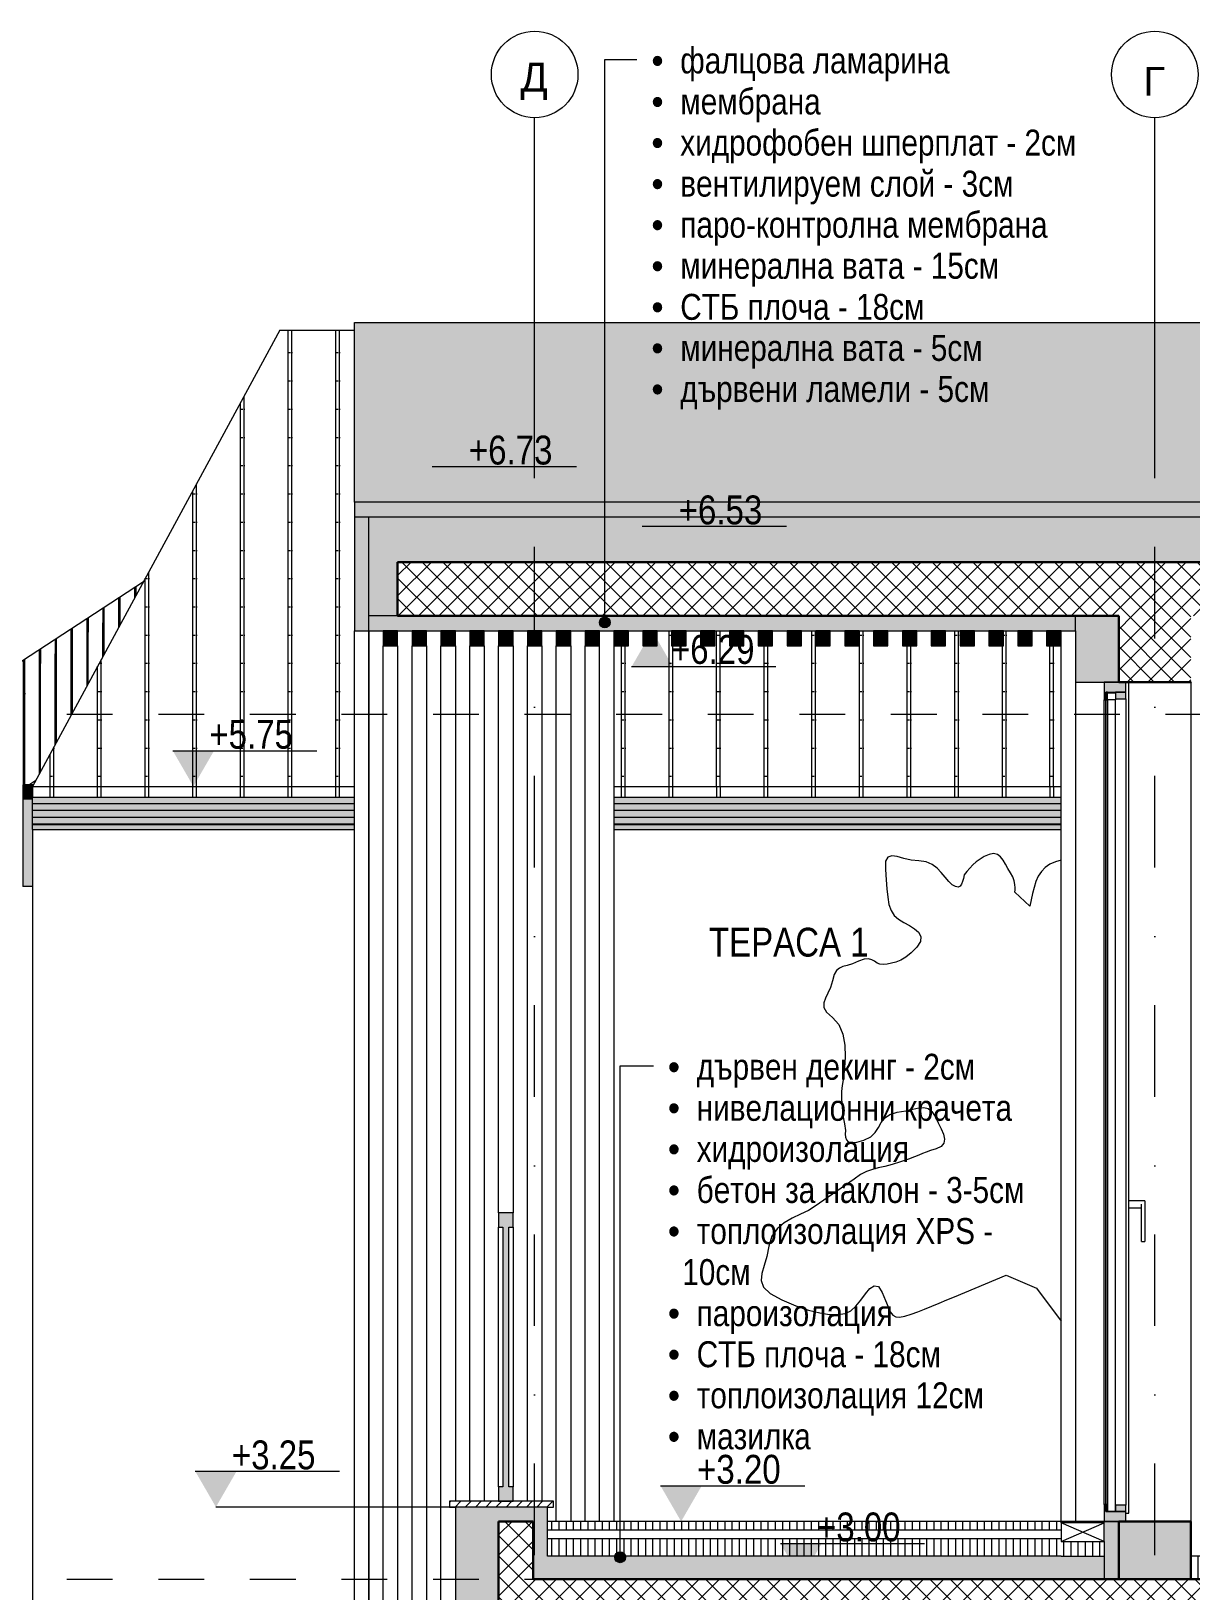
# Model space of a CAD drawing. Header units: centimetres. Extents: x -182 to 1407, y -199 to 837.
# Drawn here: x 60 to 462, y 296 to 837 of the extents above; entities that cross this region are included whole.
import ezdxf

# ---------------------------------------------------------------- set-up
doc = ezdxf.new("R2010")
doc.units = ezdxf.units.CM
doc.linetypes.add('Dash', pattern=[31.75, 15.875, -15.875])
doc.linetypes.add('Dash dot', pattern=[79.375, 31.75, -23.8125, 0, -23.8125])
for name, color, linetype, lineweight in [('A-ANNO-NOTE', 7, 'Continuous', 9), ('A-AREA-IDEN', 7, 'Continuous', 9), ('A-DETL-GENF', 7, 'Continuous', 9), ('A-DETL-MBND', 7, 'Continuous', 9), ('A-FLOR-FNSH', 7, 'Continuous', 9), ('A-FLOR-HRAL', 7, 'Continuous', 9), ('A-FLOR-LEVL', 7, 'Continuous', 9), ('A-FLOR-MCUT', 7, 'Continuous', 9), ('A-FLOR-PATT', 7, 'Continuous', 9), ('A-GLAZ', 7, 'Continuous', 5), ('A-GLAZ-CWMG', 7, 'Continuous', 9), ('A-ROOF', 7, 'Continuous', 9), ('A-ROOF-FNSH', 7, 'Continuous', 9), ('A-ROOF-OTLN', 7, 'Continuous', 9), ('A-ROOF-PATT', 7, 'Continuous', 9), ('A-WALL', 7, 'Continuous', 9), ('A-WALL-FNSH', 7, 'Continuous', 9), ('A-WALL-PATT', 7, 'Continuous', 9), ('G-ANNO-DIMS', 7, 'Continuous', 9), ('G-ANNO-TEXT', 7, 'Continuous', 9), ('L-PLNT', 7, 'Continuous', 15), ('P-PIPE', 7, 'Continuous', 9), ('S-BEAM', 7, 'Continuous', 9), ('S-GRID', 7, 'Continuous', 9), ('S-GRID-IDEN', 7, 'Continuous', 9)]:
    doc.layers.add(name, color=color, linetype=linetype, lineweight=lineweight)
doc.layers.add('A-DETL', color=7, linetype='Continuous', lineweight=9, true_color=0x008000)
doc.styles.add('Arial', font='arial.ttf', dxfattribs={"height": 10})
doc.styles.add('Arial Narrow', font='ARIALN.TTF', dxfattribs={"height": 10})
doc.styles.add('Arial Narrow_1', font='ARIALN.TTF', dxfattribs={"height": 10})
doc.styles.add('Arial Narrow_2', font='ARIALN.TTF', dxfattribs={"height": 9})
pattern_1 = [(270, (327.587, 320), (2.5, -4e-15), [])]
pattern_2 = [(45, (670.496, 332.896), (-3.535534, 3.535534), []), (135, (670.496, 332.896), (-3.535534, -3.535534), [])]

# ---------------------------------------------------------------- blocks, each defined once
blk = doc.blocks.new('Railing - Railing-1761984-A-A')
at = {"layer": 'A-FLOR-HRAL', "true_color": 0xc0c0c0}
blk.add_hatch(color=9, dxfattribs=at).paths.add_polyline_path([(225.11, 327), (226.59, 327), (226.59, 332), (225.09, 332), (225.11, 422), (226.59, 422), (226.59, 427), (221.59, 427), (221.59, 422), (223.09, 422), (223.09, 332), (221.59, 332), (221.59, 327)])
at = {"layer": 'A-FLOR-HRAL'}
for p, q in [((226.59, 427), (221.59, 427)), ((221.59, 427), (221.59, 422)), ((221.59, 422), (223.09, 422)), ((223.09, 422), (223.09, 332)), ((225.09, 332), (225.09, 422)), ((225.09, 422), (226.59, 422)), ((226.59, 422), (226.59, 427)), ((223.09, 332), (221.59, 332)), ((221.59, 332), (221.59, 327)), ((226.59, 332), (225.09, 332)), ((226.59, 327), (226.59, 332)), ((221.59, 327), (226.59, 327))]:
    blk.add_line(p, q, dxfattribs=at)
blk = doc.blocks.new('Rectangular Mullion - TEC_LAMEL-2370425-A-A')
at = {"layer": 'A-GLAZ-CWMG', "color": 253, "true_color": 0xaaaaaa}
for p, q in [((176.59, 628.84), (176.59, 270)), ((181.59, 270), (181.59, 623.65)), ((181.59, 270), (176.59, 270))]:
    blk.add_line(p, q, dxfattribs=at)
blk = doc.blocks.new('Rectangular Mullion - TEC_LAMEL-V20-A-A')
at = {"layer": 'A-GLAZ-CWMG', "color": 253, "true_color": 0xaaaaaa}
for p, q in [((186.59, 623.65), (186.59, 270)), ((191.59, 270), (191.59, 623.65)), ((191.59, 270), (186.59, 270))]:
    blk.add_line(p, q, dxfattribs=at)
blk = doc.blocks.new('Rectangular Mullion - TEC_LAMEL-V21-A-A')
at = {"layer": 'A-GLAZ-CWMG', "color": 253, "true_color": 0xaaaaaa}
for p, q in [((206.59, 623.65), (206.59, 327)), ((211.59, 327), (211.59, 623.65))]:
    blk.add_line(p, q, dxfattribs=at)
blk = doc.blocks.new('Rectangular Mullion - TEC_LAMEL-V22-A-A')
at = {"layer": 'A-GLAZ-CWMG', "color": 253, "true_color": 0xaaaaaa}
for p, q in [((216.59, 623.65), (216.59, 327)), ((221.59, 427), (221.59, 623.65)), ((221.59, 332), (221.59, 422))]:
    blk.add_line(p, q, dxfattribs=at)
blk = doc.blocks.new('Rectangular Mullion - TEC_LAMEL-V23-A-A')
at = {"layer": 'A-GLAZ-CWMG', "color": 253, "true_color": 0xaaaaaa}
for p, q in [((226.59, 623.65), (226.59, 427)), ((231.59, 327), (231.59, 623.65)), ((226.59, 422), (226.59, 332))]:
    blk.add_line(p, q, dxfattribs=at)
blk = doc.blocks.new('Rectangular Mullion - TEC_LAMEL-V24-A-A')
at = {"layer": 'A-GLAZ-CWMG', "color": 253, "true_color": 0xaaaaaa}
for p, q in [((236.59, 623.65), (236.59, 327)), ((241.59, 320), (241.59, 623.65))]:
    blk.add_line(p, q, dxfattribs=at)
blk = doc.blocks.new('Planting_RPC_Tree_Deciduous - Blue_Berry_Elder-4_5_Meters-1824323-A-A')
at = {"layer": 'L-PLNT', "color": 253, "true_color": 0xaaaaaa}
for p, q in [((355.78, 548.93), (355.71, 546.06)), ((356.57, 550.42), (355.78, 548.93)), ((357.95, 550.85), (356.57, 550.42)), ((359.83, 550.58), (357.95, 550.85)), ((362.09, 549.96), (359.83, 550.58)), ((364.62, 549.34), (362.09, 549.96)), ((367.3, 549.05), (364.62, 549.34)), ((369.79, 548.71), (367.3, 549.05)), ((371.86, 547.81), (369.79, 548.71)), ((373.59, 546.52), (371.86, 547.81)), ((375.08, 545), (373.59, 546.52)), ((384.98, 546.56), (383.98, 545.39)), ((386.05, 547.69), (384.98, 546.56)), ((387.21, 548.75), (386.05, 547.69)), ((388.5, 549.72), (387.21, 548.75)), ((389.96, 550.58), (388.5, 549.72)), ((391.62, 551.3), (389.96, 550.58)), ((393.21, 551.59), (391.62, 551.3)), ((394.51, 551.28), (393.21, 551.59)), ((395.58, 550.48), (394.51, 551.28)), ((396.51, 549.32), (395.58, 550.48)), ((397.35, 547.93), (396.51, 549.32)), ((398.19, 546.43), (397.35, 547.93)), ((399.1, 544.94), (398.19, 546.43)), ((411.07, 546.81), (409.77, 545.39)), ((412.71, 547.9), (411.07, 546.81)), ((414.68, 548.71), (412.71, 547.9)), ((416.59, 549.27), (414.68, 548.71)), ((355.71, 546.06), (355.97, 542.53)), ((355.97, 542.53), (356.2, 539.34)), ((376.4, 543.43), (375.08, 545)), ((377.65, 541.98), (376.4, 543.43)), ((378.9, 540.82), (377.65, 541.98)), ((382.1, 540.98), (381.6, 540.32)), ((382.48, 541.9), (382.1, 540.98)), ((382.77, 543), (382.48, 541.9)), ((383.01, 544.19), (382.77, 543)), ((383.98, 545.39), (383.01, 544.19)), ((399.89, 543.5), (399.1, 544.94)), ((400.38, 542.13), (399.89, 543.5)), ((400.63, 540.87), (400.38, 542.13)), ((400.71, 539.79), (400.63, 540.87)), ((407.89, 541.9), (407.23, 539.9)), ((408.72, 543.74), (407.89, 541.9)), ((409.77, 545.39), (408.72, 543.74)), ((356.2, 539.34), (356.49, 536.5)), ((356.49, 536.5), (356.94, 534.01)), ((380.04, 540.15), (378.9, 540.82)), ((380.93, 540.02), (380.04, 540.15)), ((381.6, 540.32), (380.93, 540.02)), ((400.6, 538.2), (400.63, 538.4)), ((405.83, 533.34), (400.6, 538.2)), ((400.63, 538.4), (400.69, 538.95)), ((400.69, 538.95), (400.71, 539.79)), ((406.24, 535.58), (405.83, 533.34)), ((406.69, 537.78), (406.24, 535.58)), ((407.23, 539.9), (406.69, 537.78)), ((356.94, 534.01), (357.64, 531.9)), ((357.64, 531.9), (358.69, 530.18)), ((358.69, 530.18), (360.19, 528.85)), ((360.19, 528.85), (362.08, 527.76)), ((362.08, 527.76), (364.04, 526.69)), ((364.04, 526.69), (365.84, 525.57)), ((365.84, 525.57), (367.23, 524.33)), ((367.83, 521.18), (366.55, 519.13)), ((367.23, 524.33), (367.98, 522.89)), ((367.98, 522.89), (367.83, 521.18)), ((346.35, 514.26), (344.27, 513.38)), ((348.32, 515.01), (346.35, 514.26)), ((349.83, 515.12), (348.32, 515.01)), ((351, 514.8), (349.83, 515.12)), ((351.96, 514.25), (351, 514.8)), ((352.86, 513.66), (351.96, 514.25)), ((359.36, 514), (357.78, 513.57)), ((361.05, 514.69), (359.36, 514)), ((362.82, 515.71), (361.05, 514.69)), ((364.66, 517.16), (362.82, 515.71)), ((366.55, 519.13), (364.66, 517.16)), ((337.95, 509.65), (337.38, 507.53)), ((338.73, 511.02), (337.95, 509.65)), ((339.73, 511.87), (338.73, 511.02)), ((340.97, 512.4), (339.73, 511.87)), ((342.48, 512.83), (340.97, 512.4)), ((344.27, 513.38), (342.48, 512.83)), ((353.81, 513.22), (352.86, 513.66)), ((354.96, 513.14), (353.81, 513.22)), ((356.31, 513.31), (354.96, 513.14)), ((357.78, 513.57), (356.31, 513.31)), ((335.77, 503.18), (334.9, 501.42)), ((336.69, 505.18), (335.77, 503.18)), ((337.38, 507.53), (336.69, 505.18)), ((334.9, 501.42), (334.35, 499.82)), ((334.35, 499.82), (334.4, 498.25)), ((334.4, 498.25), (335.31, 496.61)), ((335.31, 496.61), (337.38, 494.81)), ((337.38, 494.81), (339.6, 492.35)), ((339.6, 492.35), (340.96, 489.03)), ((340.96, 489.03), (341.61, 485.18)), ((341.61, 485.18), (341.73, 481.15)), ((341.51, 477.26), (341.13, 473.84)), ((341.73, 481.15), (341.51, 477.26)), ((340.74, 471.24), (340.52, 469.13)), ((341.13, 473.84), (340.74, 471.24)), ((340.52, 469.13), (340.47, 466.95)), ((340.47, 466.95), (340.58, 464.73)), ((340.58, 464.73), (340.79, 462.46)), ((340.79, 462.46), (341.1, 460.17)), ((341.1, 460.17), (341.47, 457.85)), ((354.24, 458.3), (355.43, 459.87)), ((355.43, 459.87), (357.18, 461.12)), ((357.18, 461.12), (359.82, 461.89)), ((359.82, 461.89), (362.76, 462.44)), ((362.76, 462.44), (365.23, 463)), ((365.23, 463), (367.29, 463.42)), ((367.29, 463.42), (369.02, 463.54)), ((369.02, 463.54), (370.48, 463.18)), ((370.48, 463.18), (371.76, 462.19)), ((371.76, 462.19), (372.91, 460.39)), ((372.91, 460.39), (374.03, 458.2)), ((341.47, 457.85), (341.86, 455.53)), ((341.86, 455.53), (341.8, 454.34)), ((341.8, 454.34), (341.87, 453.24)), ((350.59, 453.35), (352.16, 454.88)), ((352.16, 454.88), (353.26, 456.58)), ((353.26, 456.58), (354.24, 458.3)), ((374.03, 458.2), (375.05, 456.14)), ((375.05, 456.14), (375.81, 454.25)), ((341.87, 453.24), (342.17, 452.32)), ((342.17, 452.32), (342.84, 451.66)), ((342.84, 451.66), (343.99, 451.36)), ((343.99, 451.36), (345.74, 451.5)), ((345.74, 451.5), (348.22, 452.17)), ((348.22, 452.17), (350.59, 453.35)), ((373.29, 449.17), (371.35, 448.59)), ((375.05, 449.99), (373.29, 449.17)), ((375.96, 451.14), (375.05, 449.99)), ((375.81, 454.25), (376.16, 452.57)), ((376.16, 452.57), (375.96, 451.14)), ((357.99, 443.76), (355.46, 443.14)), ((360.94, 444.68), (357.99, 443.76)), ((363.71, 445.68), (360.94, 444.68)), ((365.75, 446.46), (363.71, 445.68)), ((367.29, 447.08), (365.75, 446.46)), ((368.59, 447.6), (367.29, 447.08)), ((369.86, 448.09), (368.59, 447.6)), ((371.35, 448.59), (369.86, 448.09)), ((344.86, 438.7), (331.39, 429.35)), ((347.12, 440.31), (344.86, 438.7)), ((349.19, 441.39), (347.12, 440.31)), ((351.19, 442.11), (349.19, 441.39)), ((353.24, 442.64), (351.19, 442.11)), ((355.46, 443.14), (353.24, 442.64)), ((329.03, 427.87), (326.27, 426.54)), ((331.39, 429.35), (329.03, 427.87)), ((320.58, 423.54), (318.13, 421.52)), ((323.37, 425.15), (320.58, 423.54)), ((326.27, 426.54), (323.37, 425.15)), ((316.29, 418.9), (315.31, 415.51)), ((318.13, 421.52), (316.29, 418.9)), ((314.57, 411.92), (313.61, 408.79)), ((315.31, 415.51), (314.57, 411.92)), ((312.83, 406.02), (312.65, 403.53)), ((313.61, 408.79), (312.83, 406.02)), ((312.65, 403.53), (313.47, 401.23)), ((313.47, 401.23), (315.72, 399.02)), ((348.79, 398.9), (350.35, 400.73)), ((350.35, 400.73), (351.84, 401.73)), ((351.84, 401.73), (353.26, 401.44)), ((353.26, 401.44), (354.58, 399.42)), ((379.65, 397.92), (397.6, 405.41)), ((397.6, 405.41), (408.08, 400.92)), ((408.08, 400.92), (415.93, 390.44)), ((315.72, 399.02), (319.79, 396.8)), ((319.79, 396.8), (324.67, 394.81)), ((345.47, 394.61), (347.16, 396.71)), ((347.16, 396.71), (348.79, 398.9)), ((354.58, 399.42), (355.71, 396.65)), ((355.71, 396.65), (356.6, 394.42)), ((371.81, 394.65), (374.39, 395.71)), ((374.39, 395.71), (377.01, 396.8)), ((377.01, 396.8), (379.65, 397.92)), ((324.67, 394.81), (329.06, 393.31)), ((329.06, 393.31), (332.95, 392.31)), ((332.95, 392.31), (336.35, 391.78)), ((336.35, 391.78), (339.28, 391.74)), ((339.28, 391.74), (341.74, 392.17)), ((341.74, 392.17), (343.74, 393.06)), ((343.74, 393.06), (345.47, 394.61)), ((356.6, 394.42), (357.4, 392.73)), ((357.4, 392.73), (358.25, 391.56)), ((358.25, 391.56), (359.28, 390.92)), ((359.28, 390.92), (360.63, 390.8)), ((360.63, 390.8), (362.44, 391.19)), ((362.44, 391.19), (364.6, 391.9)), ((364.6, 391.9), (366.9, 392.72)), ((366.9, 392.72), (369.31, 393.64)), ((369.31, 393.64), (371.81, 394.65)), ((415.93, 390.44), (416.59, 389.49))]:
    blk.add_line(p, q, dxfattribs=at)
blk = doc.blocks.new('Rectangular Mullion - TEC_LAMEL-V27-A-A')
at = {"layer": 'A-GLAZ-CWMG', "color": 253, "true_color": 0xaaaaaa}
for p, q in [((246.59, 623.65), (246.59, 320)), ((251.59, 320), (251.59, 623.65))]:
    blk.add_line(p, q, dxfattribs=at)
blk = doc.blocks.new('Rectangular Mullion - TEC_LAMEL-1938092-A-A')
at = {"layer": 'A-GLAZ-CWMG', "true_color": 0xe9e5e0}
blk.add_hatch(color=254, dxfattribs=at).paths.add_polyline_path([(186.59, 623.65), (186.59, 628.84), (181.59, 628.84), (181.59, 623.65)])
at = {"layer": 'A-GLAZ-CWMG', "color": 253, "lineweight": 15, "true_color": 0xaaaaaa}
for p, q in [((186.59, 628.84), (181.59, 628.84)), ((181.59, 628.84), (181.59, 623.65)), ((186.59, 623.65), (186.59, 628.84)), ((181.59, 623.65), (186.59, 623.65))]:
    blk.add_line(p, q, dxfattribs=at)
at = {"layer": 'A-GLAZ-CWMG', "color": 253, "true_color": 0xaaaaaa}
for p, q in [((181.59, 628.84), (181.59, 628.84)), ((186.59, 628.84), (186.59, 628.84))]:
    blk.add_line(p, q, dxfattribs=at)
blk = doc.blocks.new('Rectangular Mullion - TEC_LAMEL-1938093-A-A')
at = {"layer": 'A-GLAZ-CWMG', "true_color": 0xe9e5e0}
blk.add_hatch(color=254, dxfattribs=at).paths.add_polyline_path([(261.59, 623.65), (266.59, 623.65), (266.59, 628.84), (261.59, 628.84)])
at = {"layer": 'A-GLAZ-CWMG', "color": 253, "lineweight": 15, "true_color": 0xaaaaaa}
for p, q in [((266.59, 628.84), (261.59, 628.84)), ((261.59, 628.84), (261.59, 623.65)), ((266.59, 623.65), (266.59, 628.84)), ((261.59, 623.65), (266.59, 623.65))]:
    blk.add_line(p, q, dxfattribs=at)
at = {"layer": 'A-GLAZ-CWMG', "color": 253, "true_color": 0xaaaaaa}
for p, q in [((261.59, 628.84), (261.59, 628.84)), ((266.59, 628.84), (266.59, 628.84))]:
    blk.add_line(p, q, dxfattribs=at)
blk = doc.blocks.new('Rectangular Mullion - TEC_LAMEL-2472080-A-A')
at = {"layer": 'A-GLAZ-CWMG', "true_color": 0xefece8}
for points in [[(56.59, 570.61), (59.97, 570.61), (59.97, 574.91), (60.28, 575.48), (56.59, 575.43)], [(59.97, 540.25), (59.97, 570.61), (56.59, 570.61), (56.59, 540.25)]]:
    blk.add_hatch(color=7, dxfattribs=at).paths.add_polyline_path(points)
at = {"layer": 'A-GLAZ-CWMG', "color": 253, "true_color": 0xaaaaaa}
for p, q in [((60.28, 575.48), (56.59, 575.48)), ((56.59, 575.48), (56.59, 570.61)), ((56.59, 570.61), (59.97, 570.61)), ((56.59, 570.61), (56.59, 540.25)), ((59.97, 540.25), (56.59, 540.25))]:
    blk.add_line(p, q, dxfattribs=at)
blk = doc.blocks.new('TRIPLE - OK_F_OF - T - 15_50-2493722-A-A')
at = {"layer": 'A-GLAZ', "true_color": 0xc0c0c0}
h = blk.add_hatch(color=9, dxfattribs=at)
h.paths.add_polyline_path([(431.59, 320), (439.09, 320), (439.09, 323.4), (432.14, 323.4), (432.14, 325.9), (431.59, 325.9), (431.59, 321.94)])
h.paths.add_polyline_path([(431.59, 604.97), (432.14, 604.97), (432.14, 607.57), (439.09, 607.57), (439.09, 611.1), (431.59, 611.1), (431.59, 606.38)])
h = blk.add_hatch(color=9, dxfattribs=at)
h.paths.add_polyline_path([(432.69, 323.4), (432.69, 325.9), (432.14, 325.9), (432.14, 323.4)])
h.paths.add_polyline_path([(435.49, 323.4), (439.09, 323.4), (439.09, 325.6), (435.49, 325.6)])
h.paths.add_polyline_path([(432.14, 604.97), (432.69, 604.97), (432.69, 607.57), (432.14, 607.57), (432.14, 606.38)])
h.paths.add_polyline_path([(439.09, 605.28), (439.09, 607.57), (435.49, 607.57), (435.49, 605.28), (435.58, 605.28)])
at = {"layer": 'A-GLAZ'}
for p, q in [((439.09, 611.1), (431.59, 611.1)), ((431.59, 611.1), (431.59, 604.97)), ((432.14, 607.57), (432.14, 604.97)), ((432.69, 607.57), (432.14, 607.57)), ((432.14, 604.97), (432.14, 607.57)), ((432.14, 607.57), (439.09, 607.57)), ((432.69, 604.97), (432.69, 607.57)), ((432.69, 607.3), (435.49, 607.3)), ((435.49, 607.57), (435.49, 605.28)), ((439.09, 607.57), (435.49, 607.57)), ((439.09, 607.57), (439.09, 611.1)), ((440.09, 611), (439.09, 611)), ((439.09, 605.28), (439.09, 607.57)), ((440.09, 611.1), (440.09, 611)), ((440.09, 322.9), (440.09, 611)), ((431.59, 604.97), (432.14, 604.97)), ((431.59, 325.9), (431.59, 604.97)), ((432.14, 604.97), (432.69, 604.97)), ((432.14, 325.9), (432.14, 604.97)), ((432.14, 604.97), (432.14, 325.9)), ((432.69, 604.97), (432.69, 323.4)), ((435.49, 604.97), (432.69, 604.97)), ((435.49, 605.28), (435.49, 604.97)), ((435.49, 605.28), (439.09, 605.28)), ((435.49, 323.4), (435.49, 604.97)), ((439.09, 605.28), (439.09, 325.6)), ((444.44, 431.2), (440.09, 431.2)), ((440.09, 428.8), (444.44, 428.8)), ((445.69, 431.2), (444.44, 431.2)), ((444.44, 417.83), (444.44, 430)), ((445.69, 431.2), (445.69, 430)), ((445.69, 430), (445.69, 417.83)), ((444.44, 417.04), (445.69, 417.04)), ((432.14, 325.9), (431.59, 325.9)), ((431.59, 325.9), (431.59, 320)), ((432.14, 325.9), (432.14, 323.4)), ((432.69, 325.9), (432.14, 325.9)), ((432.14, 323.4), (432.14, 325.9)), ((432.69, 323.4), (432.69, 325.9)), ((435.49, 325.6), (435.49, 323.4)), ((439.09, 325.6), (435.49, 325.6)), ((439.09, 323.4), (439.09, 325.6)), ((431.59, 320), (439.09, 320)), ((432.14, 323.4), (432.69, 323.4)), ((439.09, 323.4), (432.14, 323.4)), ((432.69, 323.4), (435.49, 323.4)), ((435.49, 323.4), (439.09, 323.4)), ((439.09, 320), (439.09, 323.4)), ((439.09, 322.9), (440.09, 322.9))]:
    blk.add_line(p, q, dxfattribs=at)
at = {"layer": 'A-GLAZ', "flags": 128}
for points in [[(444.44, 417.04), (444.44, 417.06), (444.44, 417.1), (444.44, 417.18), (444.44, 417.27), (444.44, 417.39), (444.44, 417.53), (444.44, 417.68), (444.44, 417.83)], [(445.69, 417.83), (445.69, 417.68), (445.69, 417.53), (445.69, 417.39), (445.69, 417.27), (445.69, 417.18), (445.69, 417.1), (445.69, 417.06), (445.69, 417.04)]]:
    blk.add_lwpolyline(points, dxfattribs=at)
blk = doc.blocks.new('Rectangular Mullion - TEC_LAMEL-2370929-A-A')
at = {"layer": 'A-GLAZ-CWMG', "color": 253, "true_color": 0xaaaaaa}
for p, q in [((256.59, 320), (256.59, 623.65)), ((261.59, 623.65), (261.59, 320))]:
    blk.add_line(p, q, dxfattribs=at)
blk = doc.blocks.new('Rectangular Mullion - TEC_LAMEL-2378710-A-A')
at = {"layer": 'A-GLAZ-CWMG', "color": 253, "true_color": 0xaaaaaa}
for p, q in [((416.59, 320), (416.59, 623.65)), ((421.59, 611.1), (421.59, 320))]:
    blk.add_line(p, q, dxfattribs=at)
blk = doc.blocks.new('Entwässerungsrinne Fahrweg - 330-V34-A-A')
at = {"layer": 'P-PIPE'}
h = blk.add_hatch(dxfattribs=at)
h.set_pattern_fill('FP2_32', color=256, style=0, pattern_type=2)
h.set_pattern_definition([(90, (670.496, 332.896), (-2.5, 2e-16), [])])
h.paths.add_polyline_path([(416.59, 319.5), (431.59, 319.5), (431.59, 320), (416.59, 320)])
for p, q in [((416.59, 320), (431.59, 320)), ((416.59, 319.5), (416.59, 320)), ((431.59, 320), (416.59, 320)), ((416.59, 320), (416.59, 313)), ((431.59, 319.5), (416.59, 319.5)), ((431.59, 319.5), (431.59, 320)), ((431.59, 313), (431.59, 320)), ((416.59, 313), (431.59, 313))]:
    blk.add_line(p, q, dxfattribs=at)
blk = doc.blocks.new('Grid - TEC_GRID_CIRCLE-145857-A-A')
at = {"layer": 'S-GRID-IDEN'}
blk.add_circle((234.09, 821.81), 15, dxfattribs=at)
blk = doc.blocks.new('Spot Elevations - ELEVATION_PROJECT-150941-A-A')
at = {"layer": 'A-ANNO-NOTE'}
blk.add_hatch(color=256, dxfattribs=at).paths.add_polyline_path([(198.6, 685.85), (212.91, 685.85), (205.75, 673.46)])
blk.add_line((198.6, 685.85), (248.6, 685.85), dxfattribs=at)
blk = doc.blocks.new('Spot Elevations - ELEVATION_PROJECT-V36-A-A')
at = {"layer": 'A-ANNO-NOTE'}
blk.add_hatch(color=256, dxfattribs=at).paths.add_polyline_path([(267.71, 616.44), (282.02, 616.44), (274.87, 628.84)])
blk.add_line((267.71, 616.44), (317.71, 616.44), dxfattribs=at)

msp = doc.modelspace()

# ---------------------------------------------------------------- hatches: boundary and pattern name
at = {"layer": 'A-DETL-GENF', "true_color": 0xffff80}
msp.add_hatch(color=51, dxfattribs=at).paths.add_polyline_path([(233.59, 320), (238.59, 320), (238.59, 325), (206.59, 325), (206.59, 320), (231.3, 320)])
at = {"layer": 'A-FLOR-PATT', "true_color": 0x787878}
h = msp.add_hatch(dxfattribs=at)
h.set_pattern_fill('FP2_21', color=8, angle=-90, style=0, pattern_type=2)
h.set_pattern_definition(pattern_1)
h.paths.add_polyline_path([(367.48, 317), (416.59, 317), (416.59, 320), (238.59, 320), (238.59, 317), (317.96, 317)])
at = {"layer": 'A-FLOR-PATT', "true_color": 0xc0c0c0}
h = msp.add_hatch(dxfattribs=at)
h.set_pattern_fill('FP2_21', color=9, angle=-90, style=0, pattern_type=2)
h.set_pattern_definition(pattern_1)
h.paths.add_polyline_path([(238.59, 308), (431.59, 308), (431.59, 313), (416.59, 313), (416.59, 314), (238.59, 314)])
at = {"layer": 'A-FLOR-PATT', "true_color": 0xffff80}
msp.add_hatch(color=51, dxfattribs=at).paths.add_polyline_path([(392.24, 300), (431.59, 300), (431.59, 308), (238.59, 308), (238.59, 300), (379.86, 300)])
at = {"layer": 'A-FLOR-PATT', "true_color": 0x787878}
h = msp.add_hatch(dxfattribs=at)
h.set_pattern_fill('FP2_18', color=8, angle=-90, style=0, pattern_type=2)
h.set_pattern_definition([(270, (729.087, 308), (2.5, 2e-16), [])])
h.paths.add_polyline_path([(461.59, 300), (759.09, 300), (759.09, 308), (461.59, 308), (461.59, 306.97)])
h.paths.add_polyline_path([(1159.83, 300), (1181.59, 300), (1181.59, 308), (913.59, 308), (913.59, 300), (1147.45, 300)])
h.paths.add_polyline_path([(901.59, 300), (901.59, 308), (764.09, 308), (764.09, 300), (813.18, 300)])
at = {"layer": 'A-FLOR-PATT'}
h = msp.add_hatch(dxfattribs=at)
h.set_pattern_fill('FP2_26', color=256, style=0, pattern_type=2)
h.set_pattern_definition(pattern_2)
h.paths.add_polyline_path([(221.59, 282), (1206.59, 282), (1206.59, 300), (221.59, 300), (221.59, 299.48)])
at = {"layer": 'A-ROOF-PATT', "true_color": 0x8b8b8b}
h = msp.add_hatch(dxfattribs=at)
h.set_pattern_fill('FP2_16', color=252, style=0, pattern_type=2)
h.set_pattern_definition([(0, (16.51, 538.308), (16.51, 8.207), [0.8382, -15.672]), (90, (0, 538.308), (-16.51, 8.207), [8.207, 0]), (90, (1.27, 538.308), (-16.51, 8.207), [8.207, 0])])
h.paths.add_polyline_path([(590.33, 673.46), (1256.59, 673.46), (1256.59, 735.77), (171.59, 735.77), (171.59, 673.46), (565.57, 673.46)])
h = msp.add_hatch(dxfattribs=at)
h.set_pattern_fill('FP2_27', color=252, style=0, pattern_type=2)
h.set_pattern_definition([(0, (16.51, 304.139), (16.51, 9.795), [0.8382, -15.672]), (90, (0, 304.139), (-16.51, 9.795), [9.795, 0]), (90, (1.27, 304.139), (-16.51, 9.795), [9.795, 0])])
h.paths.add_polyline_path([(59.97, 574.91), (171.59, 574.91), (171.59, 733.08), (145.76, 733.08), (60.8, 576.44)])
h.paths.add_polyline_path([(398.43, 574.91), (416.59, 574.91), (416.59, 623.65), (411.59, 623.65), (411.59, 628.84), (406.59, 628.84), (406.59, 623.65), (401.59, 623.65), (401.59, 628.84), (396.59, 628.84), (396.59, 623.65), (391.59, 623.65), (391.59, 628.84), (386.59, 628.84), (386.59, 623.65), (381.59, 623.65), (381.59, 628.84), (376.59, 628.84), (376.59, 623.65), (371.59, 623.65), (371.59, 628.84), (366.59, 628.84), (366.59, 623.65), (361.59, 623.65), (361.59, 628.84), (356.59, 628.84), (356.59, 623.65), (351.59, 623.65), (351.59, 628.84), (346.59, 628.84), (346.59, 623.65), (341.59, 623.65), (341.59, 628.84), (336.59, 628.84), (336.59, 623.65), (331.59, 623.65), (331.59, 628.84), (326.59, 628.84), (326.59, 623.65), (321.59, 623.65), (321.59, 628.84), (316.59, 628.84), (316.59, 623.65), (311.59, 623.65), (311.59, 628.84), (306.59, 628.84), (306.59, 623.65), (301.59, 623.65), (301.59, 628.84), (296.59, 628.84), (296.59, 623.65), (291.59, 623.65), (291.59, 628.84), (286.59, 628.84), (286.59, 623.65), (281.59, 623.65), (281.59, 628.84), (276.59, 628.84), (276.59, 623.65), (271.59, 623.65), (271.59, 628.84), (266.59, 628.84), (266.59, 623.65), (261.59, 623.65), (261.59, 574.91), (392.24, 574.91)])
at = {"layer": 'A-ROOF-PATT', "true_color": 0xc0c0c0}
msp.add_hatch(color=9, dxfattribs=at).paths.add_polyline_path([(1256.59, 668.27), (1256.59, 673.46), (171.59, 673.46), (171.59, 668.27), (1209.35, 668.27)])
at = {"layer": 'A-ROOF-PATT', "true_color": 0xffff80}
for points in [[(186.59, 652.7), (1251.59, 652.7), (1251.59, 668.27), (176.59, 668.27), (176.59, 652.7)], [(176.59, 634.03), (186.59, 634.03), (186.59, 652.7), (176.59, 652.7), (176.59, 643.81)], [(176.59, 628.84), (421.59, 628.84), (421.59, 634.03), (176.59, 634.03), (176.59, 628.84)]]:
    msp.add_hatch(color=51, dxfattribs=at).paths.add_polyline_path(points)
at = {"layer": 'A-ROOF-PATT'}
h = msp.add_hatch(dxfattribs=at)
h.set_pattern_fill('FP2_26', color=256, style=0, pattern_type=2)
h.set_pattern_definition(pattern_2)
h.paths.add_polyline_path([(615.09, 634.03), (1241.59, 634.03), (1241.59, 652.7), (186.59, 652.7), (186.59, 634.03), (590.33, 634.03)])
at = {"layer": 'A-ROOF-PATT', "true_color": 0x8b8b8b}
h = msp.add_hatch(dxfattribs=at)
h.set_pattern_fill('FP2_15', color=252, style=0, pattern_type=2)
h.set_pattern_definition([(0, (563.81, 600), (5.51, 30.709), [0.27975, -5.231]), (90, (558.299, 600), (-5.51, 30.709), [30.709, 0]), (90, (558.723, 600), (-5.51, 30.709), [30.709, 0])])
h.paths.add_polyline_path([(-10.48, 569.75), (94.19, 638), (98.49, 645.94), (-10.48, 574.88)])
h = msp.add_hatch(dxfattribs=at)
h.set_pattern_fill('FP2_28', color=252, style=0, pattern_type=2)
h.set_pattern_definition([(0, (16.51, 600), (16.51, 30.709), [0.8382, -15.672]), (90, (0, 600), (-16.51, 30.709), [30.709, 0]), (90, (1.27, 600), (-16.51, 30.709), [30.709, 0])])
h.paths.add_polyline_path([(59.97, 571.1), (171.59, 571.1), (171.59, 574.91), (59.97, 574.91), (59.97, 572.7)])
h.paths.add_polyline_path([(416.59, 571.1), (416.59, 574.91), (261.59, 574.91), (261.59, 571.1), (410.81, 571.1)])
at = {"layer": 'A-ROOF-PATT', "lineweight": 5, "true_color": 0xc0c0c0}
h = msp.add_hatch(color=9, dxfattribs=at)
h.paths.add_polyline_path([(59.97, 570.84), (171.59, 570.85), (171.59, 571.1), (59.97, 571.06), (59.97, 570.91)])
h.paths.add_polyline_path([(416.59, 570.84), (416.59, 571.1), (261.59, 571.05), (261.59, 570.84), (410.81, 570.84)])
h = msp.add_hatch(color=9, dxfattribs=at)
h.paths.add_polyline_path([(416.59, 569.15), (416.59, 570.84), (261.59, 570.84), (261.59, 569.15), (410.81, 569.15)])
h.paths.add_polyline_path([(59.97, 569.15), (171.59, 569.15), (171.59, 570.84), (59.97, 570.84)])
h = msp.add_hatch(color=9, dxfattribs=at)
h.paths.add_polyline_path([(59.97, 568.95), (171.59, 569.01), (171.59, 569.15), (59.97, 569.1), (59.97, 568.96)])
h.paths.add_polyline_path([(280.82, 568.95), (416.59, 568.99), (416.59, 569.15), (261.59, 569.1), (261.59, 568.95), (274.63, 568.95)])
h = msp.add_hatch(color=9, dxfattribs=at)
h.paths.add_polyline_path([(59.97, 566.61), (171.59, 566.61), (171.59, 568.95), (59.97, 568.95), (59.97, 567.27)])
h.paths.add_polyline_path([(261.59, 566.61), (416.59, 566.61), (416.59, 568.95), (261.59, 568.95), (261.59, 566.86)])
h = msp.add_hatch(color=9, dxfattribs=at)
h.paths.add_polyline_path([(59.97, 564.28), (171.59, 564.28), (171.59, 566.61), (59.97, 566.61), (59.97, 565.21)])
h.paths.add_polyline_path([(416.59, 564.28), (416.59, 566.61), (261.59, 566.61), (261.59, 564.28), (410.81, 564.28)])
h = msp.add_hatch(color=9, dxfattribs=at)
h.paths.add_polyline_path([(261.59, 561.93), (416.59, 561.93), (416.59, 564.28), (261.59, 564.28), (261.59, 562.06)])
h.paths.add_polyline_path([(59.97, 561.93), (171.59, 561.93), (171.59, 564.28), (59.97, 564.28), (59.97, 562.14)])
h = msp.add_hatch(color=9, dxfattribs=at)
h.paths.add_polyline_path([(59.97, 561.67), (171.59, 561.67), (171.59, 561.93), (59.97, 561.91), (59.97, 561.75)])
h.paths.add_polyline_path([(261.59, 561.67), (416.59, 561.7), (416.59, 561.93), (261.59, 561.89), (261.59, 561.72)])
h = msp.add_hatch(color=9, dxfattribs=at)
h.paths.add_polyline_path([(268.44, 560.11), (416.59, 560.11), (416.59, 561.67), (261.59, 561.67), (261.59, 560.11), (262.25, 560.11)])
h.paths.add_polyline_path([(70.35, 560.11), (171.59, 560.11), (171.59, 561.67), (59.97, 561.67), (59.97, 560.11)])
h = msp.add_hatch(color=9, dxfattribs=at)
h.paths.add_polyline_path([(342.72, 559.91), (416.59, 559.94), (416.59, 560.11), (261.59, 560.06), (261.59, 559.91), (330.34, 559.91)])
h.paths.add_polyline_path([(171.59, 559.91), (171.59, 560.11), (59.97, 560.06), (59.97, 559.91), (169.4, 559.91)])
at = {"layer": 'A-WALL-PATT', "true_color": 0xc0c0c0}
msp.add_hatch(color=9, dxfattribs=at).paths.add_polyline_path([(176.59, 628.84), (176.59, 668.27), (171.59, 668.27), (171.59, 628.84)])
at = {"layer": 'A-WALL-PATT', "true_color": 0x8b8b8b}
h = msp.add_hatch(dxfattribs=at)
h.set_pattern_fill('FP2_24', color=252, style=0, pattern_type=2)
h.set_pattern_definition([(0, (-3.79, 300), (5.51, 30.709), [0.27975, -5.231]), (90, (-9.3, 300), (-5.51, 30.709), [30.709, 0]), (90, (-8.876, 300), (-5.51, 30.709), [30.709, 0])])
h.paths.add_polyline_path([(12.9, 300), (12.9, 545.61), (16.59, 548.01), (16.59, 549.4), (18.71, 549.4), (26.59, 554.53), (26.59, 555.92), (28.71, 555.92), (36.59, 561.06), (36.59, 562.44), (38.71, 562.44), (46.59, 567.58), (46.59, 568.96), (48.71, 568.96), (56.59, 574.1), (56.59, 575.48), (58.71, 575.48), (61.14, 577.07), (94.19, 638), (-8.71, 570.9), (-8.71, 300)])
at = {"layer": 'A-WALL-PATT', "lineweight": 5, "true_color": 0xffff80}
h = msp.add_hatch(color=51, dxfattribs=at)
h.paths.add_polyline_path([(431.59, 300), (436.59, 300), (436.59, 320), (431.59, 320), (431.59, 306.97)])
h.paths.add_polyline_path([(421.59, 611.1), (436.59, 611.1), (436.59, 634.03), (421.59, 634.03), (421.59, 613.87)])
at = {"layer": 'A-WALL-PATT', "true_color": 0x808080}
h = msp.add_hatch(color=8, dxfattribs=at)
h.paths.add_polyline_path([(454.15, 300), (461.59, 300), (461.59, 320), (436.59, 320), (436.59, 300), (441.77, 300)])
h.paths.add_polyline_path([(461.59, 611.1), (461.59, 611.2), (436.59, 611.2), (436.59, 611.1), (441.77, 611.1)])
at = {"layer": 'A-WALL-PATT', "true_color": 0x787878}
h = msp.add_hatch(dxfattribs=at)
h.set_pattern_fill('FP2_30', color=8, style=0, pattern_type=2)
h.set_pattern_definition([(45, (670.496, 332.896), (-1.767767, 1.767767), [])])
h.paths.add_polyline_path([(204.59, 325), (240.59, 325), (240.59, 327), (204.59, 327)])
at = {"layer": 'A-WALL-PATT', "lineweight": 5, "true_color": 0xffff80}
msp.add_hatch(color=51, dxfattribs=at).paths.add_polyline_path([(212.73, 270), (221.59, 270), (221.59, 320), (206.59, 320), (206.59, 270)])
at = {"layer": 'A-WALL-PATT', "true_color": 0xffff80}
msp.add_hatch(color=51, dxfattribs=at).paths.add_polyline_path([(238.59, 300), (238.59, 320), (233.59, 320), (233.59, 300)])
at = {"layer": 'G-ANNO-TEXT'}
h = msp.add_hatch(color=256, dxfattribs=at)
edge = h.paths.add_edge_path()
edge.add_arc((258.41, 631.76), 1.88, 0, 360)
h = msp.add_hatch(color=256, dxfattribs=at)
edge = h.paths.add_edge_path()
edge.add_arc((263.73, 307.58), 1.88, 0, 360)
at = {"layer": 'S-BEAM'}
h = msp.add_hatch(dxfattribs=at)
h.set_pattern_fill('FP2_26', color=256, style=0, pattern_type=2)
h.set_pattern_definition(pattern_2)
h.paths.add_polyline_path([(441.77, 611.2), (461.59, 611.2), (461.59, 634.03), (436.59, 634.03), (436.59, 611.2)])
h = msp.add_hatch(dxfattribs=at)
h.set_pattern_fill('FP2_26', color=256, style=0, pattern_type=2)
h.set_pattern_definition(pattern_2)
h.paths.add_polyline_path([(233.59, 300), (233.59, 320), (221.59, 320), (221.59, 300), (231.3, 300)])

# ---------------------------------------------------------------- linework, layer by layer
at = {"layer": 'A-DETL', "color": 7, "lineweight": 30}
for p, q in [((436.59, 634.03), (436.59, 611.2)), ((221.59, 320), (221.59, 300)), ((221.59, 320), (233.59, 320)), ((233.59, 300), (233.59, 320)), ((436.59, 300), (436.59, 308))]:
    msp.add_line(p, q, dxfattribs=at)
at = {"layer": 'A-DETL', "color": 7, "lineweight": 5}
for p, q in [((431.59, 313), (416.59, 319.5)), ((416.59, 313), (431.59, 319.5))]:
    msp.add_line(p, q, dxfattribs=at)
at = {"layer": 'A-DETL-MBND'}
for p, q in [((204.59, 325), (206.54, 325)), ((206.59, 325), (206.59, 320)), ((238.59, 325), (206.59, 325)), ((238.59, 325), (240.59, 325)), ((238.59, 320), (238.59, 325))]:
    msp.add_line(p, q, dxfattribs=at)
at = {"layer": 'A-FLOR-FNSH'}
for p, q in [((416.59, 320), (238.59, 320)), ((416.59, 308), (431.59, 308)), ((579.45, 308), (461.59, 308))]:
    msp.add_line(p, q, dxfattribs=at)
at = {"layer": 'A-FLOR-FNSH', "lineweight": 30}
for p, q in [((461.59, 308), (461.59, 300)), ((1206.59, 300), (233.59, 300))]:
    msp.add_line(p, q, dxfattribs=at)
at = {"layer": 'A-FLOR-LEVL', "linetype": 'Dash'}
for p, q in [((-182.13, 600), (1318.44, 600)), ((-182.13, 300), (1318.44, 300))]:
    msp.add_line(p, q, dxfattribs=at)
at = {"layer": 'A-FLOR-MCUT'}
for p, q in [((416.59, 317), (238.59, 317)), ((416.59, 314), (238.59, 314)), ((416.59, 308), (238.59, 308))]:
    msp.add_line(p, q, dxfattribs=at)
at = {"layer": 'A-ROOF'}
for p, q in [((171.59, 735.77), (1256.59, 735.77)), ((171.59, 673.46), (171.59, 735.77)), ((145.76, 733.08), (59.97, 574.91)), ((145.76, 733.08), (171.59, 733.08)), ((1251.59, 668.27), (176.59, 668.27)), ((-10.48, 574.88), (98.49, 645.94)), ((186.59, 634.03), (176.59, 634.03)), ((421.59, 628.84), (421.59, 634.03)), ((176.59, 628.84), (421.59, 628.84)), ((59.97, 574.91), (171.59, 574.91)), ((59.97, 574.91), (59.97, 571.1)), ((261.59, 574.91), (416.59, 574.91)), ((59.97, 559.91), (59.97, 553.81))]:
    msp.add_line(p, q, dxfattribs=at)
at = {"layer": 'A-ROOF', "lineweight": 30}
for p, q in [((1241.59, 652.7), (186.59, 652.7)), ((186.59, 652.7), (186.59, 634.03)), ((186.59, 634.03), (436.59, 634.03))]:
    msp.add_line(p, q, dxfattribs=at)
at = {"layer": 'A-ROOF-FNSH'}
for p, q in [((171.59, 673.46), (171.59, 668.27)), ((1256.59, 673.46), (171.59, 673.46))]:
    msp.add_line(p, q, dxfattribs=at)
at = {"layer": 'A-ROOF-OTLN'}
for p, q in [((171.59, 571.1), (59.97, 571.1)), ((59.97, 559.91), (59.97, 571.1)), ((59.97, 568.95), (171.59, 568.95)), ((416.59, 571.1), (261.59, 571.1)), ((261.59, 568.95), (416.59, 568.95)), ((59.97, 566.61), (171.59, 566.61)), ((59.97, 564.28), (171.59, 564.28)), ((261.59, 566.61), (416.59, 566.61)), ((261.59, 564.28), (416.59, 564.28)), ((59.97, 561.93), (171.59, 561.93)), ((59.97, 561.67), (171.59, 561.67)), ((59.97, 559.91), (171.59, 559.91)), ((261.59, 561.93), (416.59, 561.93)), ((261.59, 561.67), (416.59, 561.67)), ((261.59, 559.91), (416.59, 559.91))]:
    msp.add_line(p, q, dxfattribs=at)
at = {"layer": 'A-WALL'}
for p, q in [((436.59, 611.2), (436.59, 634.03)), ((171.59, 5), (171.59, 628.84)), ((176.59, 5), (176.59, 628.84)), ((421.59, 628.84), (421.59, 611.1)), ((461.59, 611.2), (436.59, 611.2)), ((421.59, 611.1), (436.59, 611.1)), ((461.59, 611.1), (461.59, 320)), ((58.71, 575.48), (61.14, 577.07)), ((59.97, 553.81), (59.97, 270)), ((240.59, 327), (204.59, 327)), ((204.59, 327), (204.59, 325)), ((240.59, 325), (240.59, 327)), ((206.59, 320), (206.59, 270)), ((221.59, 300), (221.59, 320)), ((233.59, 320), (233.59, 300)), ((238.59, 308), (238.59, 320)), ((436.59, 320), (431.59, 320)), ((431.59, 313), (431.59, 300))]:
    msp.add_line(p, q, dxfattribs=at)
at = {"layer": 'A-WALL', "lineweight": 30}
for p, q in [((436.59, 611.1), (436.59, 611.2)), ((461.59, 611.1), (461.59, 611.2)), ((436.59, 611.1), (461.59, 611.1)), ((461.59, 320), (436.59, 320)), ((436.59, 308), (436.59, 320)), ((461.59, 308), (461.59, 320)), ((221.59, 282), (221.59, 300))]:
    msp.add_line(p, q, dxfattribs=at)
at = {"layer": 'A-WALL-FNSH'}
for p, q in [((171.59, 668.27), (171.59, 628.84)), ((176.59, 668.27), (171.59, 668.27)), ((176.59, 628.84), (176.59, 668.27)), ((171.59, 628.84), (176.59, 628.84))]:
    msp.add_line(p, q, dxfattribs=at)
at = {"layer": 'G-ANNO-DIMS'}
for p, q in [((155.6, 325), (123.58, 325)), ((209.23, 325), (155.6, 325))]:
    msp.add_line(p, q, dxfattribs=at)
at = {"layer": 'G-ANNO-TEXT'}
for p, q in [((258.41, 827.01), (269.57, 827.01)), ((258.41, 631.76), (258.41, 827.01)), ((263.73, 478.02), (275.27, 478.02)), ((263.73, 307.58), (263.73, 478.02))]:
    msp.add_line(p, q, dxfattribs=at)
for centre in [(258.41, 631.76), (263.73, 307.58)]:
    msp.add_circle(centre, 1.88, dxfattribs=at)
at = {"layer": 'S-BEAM'}
msp.add_line((436.59, 611.2), (461.59, 611.2), dxfattribs=at)
at = {"layer": 'S-GRID', "color": 1, "lineweight": 18, "true_color": 0xff0000}
for p, q in [((234.09, 681.81), (234.09, 806.81)), ((449.09, 681.81), (449.09, 806.81))]:
    msp.add_line(p, q, dxfattribs=at)
at = {"layer": 'S-GRID', "color": 1, "linetype": 'Dash dot', "lineweight": 18, "true_color": 0xff0000}
for p, q in [((234.09, -89.03), (234.09, 681.81)), ((449.09, -89.03), (449.09, 681.81))]:
    msp.add_line(p, q, dxfattribs=at)

# ---------------------------------------------------------------- block references
at = {"layer": 'A-ANNO-NOTE'}
for name in ['Spot Elevations - ELEVATION_PROJECT-150941-A-A', 'Spot Elevations - ELEVATION_PROJECT-V36-A-A']:
    msp.add_blockref(name, (0, 0), dxfattribs=at)
at = {"layer": 'A-FLOR-HRAL'}
msp.add_blockref('Railing - Railing-1761984-A-A', (0, 0), dxfattribs=at)
at = {"layer": 'A-GLAZ'}
msp.add_blockref('TRIPLE - OK_F_OF - T - 15_50-2493722-A-A', (0, 0), dxfattribs=at)
at = {"layer": 'A-GLAZ-CWMG', "color": 253, "true_color": 0xaaaaaa}
for name, p in [('Rectangular Mullion - TEC_LAMEL-2370425-A-A', (0, 0)), ('Rectangular Mullion - TEC_LAMEL-1938092-A-A', (0, 0)), ('Rectangular Mullion - TEC_LAMEL-1938092-A-A', (10, 0)), ('Rectangular Mullion - TEC_LAMEL-1938092-A-A', (20, 0)), ('Rectangular Mullion - TEC_LAMEL-1938092-A-A', (30, 0)), ('Rectangular Mullion - TEC_LAMEL-1938092-A-A', (40, 0)), ('Rectangular Mullion - TEC_LAMEL-1938092-A-A', (50, 0)), ('Rectangular Mullion - TEC_LAMEL-1938092-A-A', (60, 0)), ('Rectangular Mullion - TEC_LAMEL-1938092-A-A', (70, 0)), ('Rectangular Mullion - TEC_LAMEL-1938093-A-A', (0, 0)), ('Rectangular Mullion - TEC_LAMEL-1938093-A-A', (10, 0)), ('Rectangular Mullion - TEC_LAMEL-1938093-A-A', (20, 0)), ('Rectangular Mullion - TEC_LAMEL-1938093-A-A', (30, 0)), ('Rectangular Mullion - TEC_LAMEL-1938093-A-A', (40, 0)), ('Rectangular Mullion - TEC_LAMEL-1938093-A-A', (50, 0)), ('Rectangular Mullion - TEC_LAMEL-1938093-A-A', (60, 0)), ('Rectangular Mullion - TEC_LAMEL-1938093-A-A', (70, 0)), ('Rectangular Mullion - TEC_LAMEL-1938093-A-A', (80, 0)), ('Rectangular Mullion - TEC_LAMEL-1938093-A-A', (90, 0)), ('Rectangular Mullion - TEC_LAMEL-1938093-A-A', (100, 0)), ('Rectangular Mullion - TEC_LAMEL-1938093-A-A', (110, 0)), ('Rectangular Mullion - TEC_LAMEL-1938093-A-A', (120, 0)), ('Rectangular Mullion - TEC_LAMEL-1938093-A-A', (130, 0)), ('Rectangular Mullion - TEC_LAMEL-1938093-A-A', (140, 0)), ('Rectangular Mullion - TEC_LAMEL-1938093-A-A', (150, 0)), ('Rectangular Mullion - TEC_LAMEL-V20-A-A', (0, 0)), ('Rectangular Mullion - TEC_LAMEL-V20-A-A', (10, 0)), ('Rectangular Mullion - TEC_LAMEL-V21-A-A', (0, 0)), ('Rectangular Mullion - TEC_LAMEL-V22-A-A', (0, 0)), ('Rectangular Mullion - TEC_LAMEL-V23-A-A', (0, 0)), ('Rectangular Mullion - TEC_LAMEL-V24-A-A', (0, 0)), ('Rectangular Mullion - TEC_LAMEL-V27-A-A', (0, 0)), ('Rectangular Mullion - TEC_LAMEL-2370929-A-A', (0, 0)), ('Rectangular Mullion - TEC_LAMEL-2378710-A-A', (0, 0)), ('Rectangular Mullion - TEC_LAMEL-2472080-A-A', (0, 0))]:
    msp.add_blockref(name, p, dxfattribs=at)
at = {"layer": 'G-ANNO-DIMS'}
for p in [(72.75, -20.75), (-89.98, -98.55), (-82.18, -348.46), (79.12, -353.46), (120.71, -373.46)]:
    msp.add_blockref('Spot Elevations - ELEVATION_PROJECT-150941-A-A', p, dxfattribs=at)
at = {"layer": 'L-PLNT', "color": 253, "true_color": 0xaaaaaa}
msp.add_blockref('Planting_RPC_Tree_Deciduous - Blue_Berry_Elder-4_5_Meters-1824323-A-A', (0, 0), dxfattribs=at)
at = {"layer": 'P-PIPE'}
msp.add_blockref('Entwässerungsrinne Fahrweg - 330-V34-A-A', (0, 0), dxfattribs=at)
at = {"layer": 'S-GRID-IDEN'}
for p in [(0, 0), (215, 0)]:
    msp.add_blockref('Grid - TEC_GRID_CIRCLE-145857-A-A', p, dxfattribs=at)

# ---------------------------------------------------------------- texts
at = {"layer": 'A-AREA-IDEN', "insert": (322.2, 515.75), "char_height": 10, "width": 57.55, "attachment_point": 8, "line_spacing_factor": 0.949189, "style": 'Arial Narrow'}
msp.add_mtext('\\pt63.5,127,190.5,254,317.5,381,444.5,508,571.5,635,698.5,762,825.5,889,952.5,1016,1079.5,1143,1206.5,1270,1333.5,1397,1460.5,1524,1587.5,1651,1714.5,1778,1841.5,1905,1968.5,2032;ТЕРАСА 1', dxfattribs=at)
at = {"layer": 'G-ANNO-DIMS', "char_height": 10, "width": 34.7536, "attachment_point": 1, "line_spacing_factor": 0.974696, "style": 'Arial Narrow_1'}
for s, insert in [('+6.73', (211.27, 696.55)), ('+6.53', (284.02, 675.79)), ('+6.29', (281.33, 627.4)), ('+5.75', (121.29, 597.99)), ('+3.25', (129.1, 348.09)), ('+3.20', (290.39, 343.09)), ('+3.00', (331.98, 323.09))]:
    msp.add_mtext(s, dxfattribs=dict(at, insert=insert))
at = {"layer": 'G-ANNO-TEXT', "char_height": 9, "attachment_point": 1, "line_spacing_factor": 0.949189, "style": 'Arial Narrow_2'}
for s, insert, width in [('\\pi-5.00004,l5.00004,t9.99999,15.00003,19.99998,25.00002,29.99997,35.00001,39.99996,45,50.00004,54.99999,60.00003,64.99998,70.00002,74.99997,80.00001,84.99996,90,95.00004,99.99999,105.00003,109.99998,115.00002,119.99997,125.00001,129.99996,135,140.00004,144.99999,150.00003,154.99998,160.00002;{\\fSymbol|b0|i0|c2|p18;·^I}фалцова ламарина\\P{\\fSymbol|b0|i0|c2|p18;·^I}мембрана \\P{\\fSymbol|b0|i0|c2|p18;·^I}хидрофобен шперплат - 2см\\P{\\fSymbol|b0|i0|c2|p18;·^I}вентилируем слой - 3см\\P{\\fSymbol|b0|i0|c2|p18;·^I}паро-контролна мембрана\\P{\\fSymbol|b0|i0|c2|p18;·^I}минерална вата - 15см\\P{\\fSymbol|b0|i0|c2|p18;·^I}СТБ плоча - 18см\\P{\\fSymbol|b0|i0|c2|p18;·^I}минерална вата - 5см\\P{\\fSymbol|b0|i0|c2|p18;·^I}дървени ламели - 5см', (274.57, 831.16), 216.6), ('\\pi-5.00004,l5.00004,t9.99999,15.00003,19.99998,25.00002,29.99997,35.00001,39.99996,45,50.00004,54.99999,60.00003,64.99998,70.00002,74.99997,80.00001,84.99996,90,95.00004,99.99999,105.00003,109.99998,115.00002,119.99997,125.00001,129.99996,135,140.00004,144.99999,150.00003,154.99998,160.00002;{\\fSymbol|b0|i0|c2|p18;·^I}дървен декинг - 2см\\P{\\fSymbol|b0|i0|c2|p18;·^I}нивелационни крачета\\P{\\fSymbol|b0|i0|c2|p18;·^I}хидроизолация \\P{\\fSymbol|b0|i0|c2|p18;·^I}бетон за наклон - 3-5см\\P{\\fSymbol|b0|i0|c2|p18;·^I}топлоизолация XPS - \\P\\pi0,t5.00004,9.99999,15.00003,19.99998,25.00002,29.99997,35.00001,39.99996,45,50.00004,54.99999,60.00003,64.99998,70.00002,74.99997,80.00001,84.99996,90,95.00004,99.99999,105.00003,109.99998,115.00002,119.99997,125.00001,129.99996,135,140.00004,144.99999,150.00003,154.99998,160.00002;10см\\P\\pi-5.00004,t9.99999,15.00003,19.99998,25.00002,29.99997,35.00001,39.99996,45,50.00004,54.99999,60.00003,64.99998,70.00002,74.99997,80.00001,84.99996,90,95.00004,99.99999,105.00003,109.99998,115.00002,119.99997,125.00001,129.99996,135,140.00004,144.99999,150.00003,154.99998,160.00002;{\\fSymbol|b0|i0|c2|p18;·^I}пароизолация\\P{\\fSymbol|b0|i0|c2|p18;·^I}СТБ плоча - 18см\\P{\\fSymbol|b0|i0|c2|p18;·^I}топлоизолация 12см\\P{\\fSymbol|b0|i0|c2|p18;·^I}мазилка', (280.27, 482.18), 133.2695)]:
    msp.add_mtext(s, dxfattribs=dict(at, insert=insert, width=width))
at = {"layer": 'S-GRID-IDEN', "char_height": 10, "attachment_point": 5, "line_spacing_factor": 0.936439, "style": 'Arial'}
for s, insert, width in [('\\pt50,100,150,200,250,300,350,400,450,500,550,600,650,700,750,800,850,900,950,1000,1050,1100,1150,1200,1250,1300,1350,1400,1450,1500,1550,1600;Д', (233.91, 819.42), 9.9), ('\\pt50,100,150,200,250,300,350,400,450,500,550,600,650,700,750,800,850,900,950,1000,1050,1100,1150,1200,1250,1300,1350,1400,1450,1500,1550,1600;Г', (448.91, 819.42), 7.95)]:
    msp.add_mtext(s, dxfattribs=dict(at, insert=insert, width=width))

doc.saveas('drawing.dxf')
